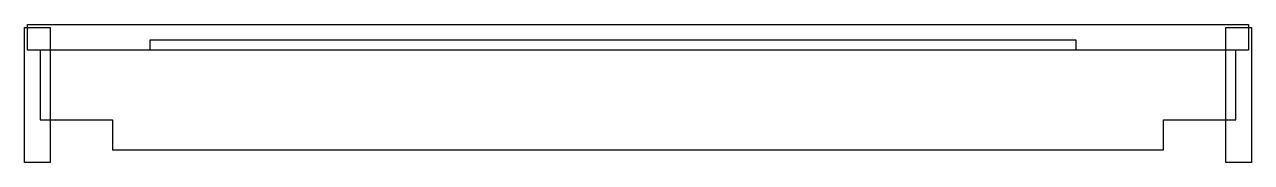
# Model space of a CAD drawing. Extents: x -0.3 to 24.2, y -0.2 to 2.5.
import ezdxf

# ---------------------------------------------------------------- set-up
doc = ezdxf.new("R2010")
doc.units = 0
doc.layers.add('DadoBack', color=6, linetype='CONTINUOUS')
doc.layers.add('PartCut', color=1, linetype='CONTINUOUS')

msp = doc.modelspace()

# ---------------------------------------------------------------- linework, layer by layer
at = {"layer": 'DadoBack'}
for points in [[(24.19, 2.51), (24.19, 2), (-0.25, 2), (-0.25, 2.51)], [(24.19, 2.51), (24.19, 2), (-0.25, 2), (-0.25, 2.51)], [(-0.31, 2.45), (0.2, 2.45), (0.2, -0.25), (-0.31, -0.25)], [(-0.31, 2.45), (0.2, 2.45), (0.2, -0.25), (-0.31, -0.25)], [(23.74, 2.45), (24.25, 2.45), (24.25, -0.25), (23.74, -0.25)], [(23.74, 2.45), (24.25, 2.45), (24.25, -0.25), (23.74, -0.25)]]:
    msp.add_lwpolyline(points, close=True, dxfattribs=at)
at = {"layer": 'PartCut'}
msp.add_lwpolyline([(1.45, 0.6), (1.45, 0), (22.49, 0), (22.49, 0.6), (23.94, 0.6), (23.94, 2), (20.74, 2), (20.74, 2.2), (2.2, 2.2), (2.2, 2), (0, 2), (0, 0.6)], close=True, dxfattribs=at)

doc.saveas('drawing.dxf')
